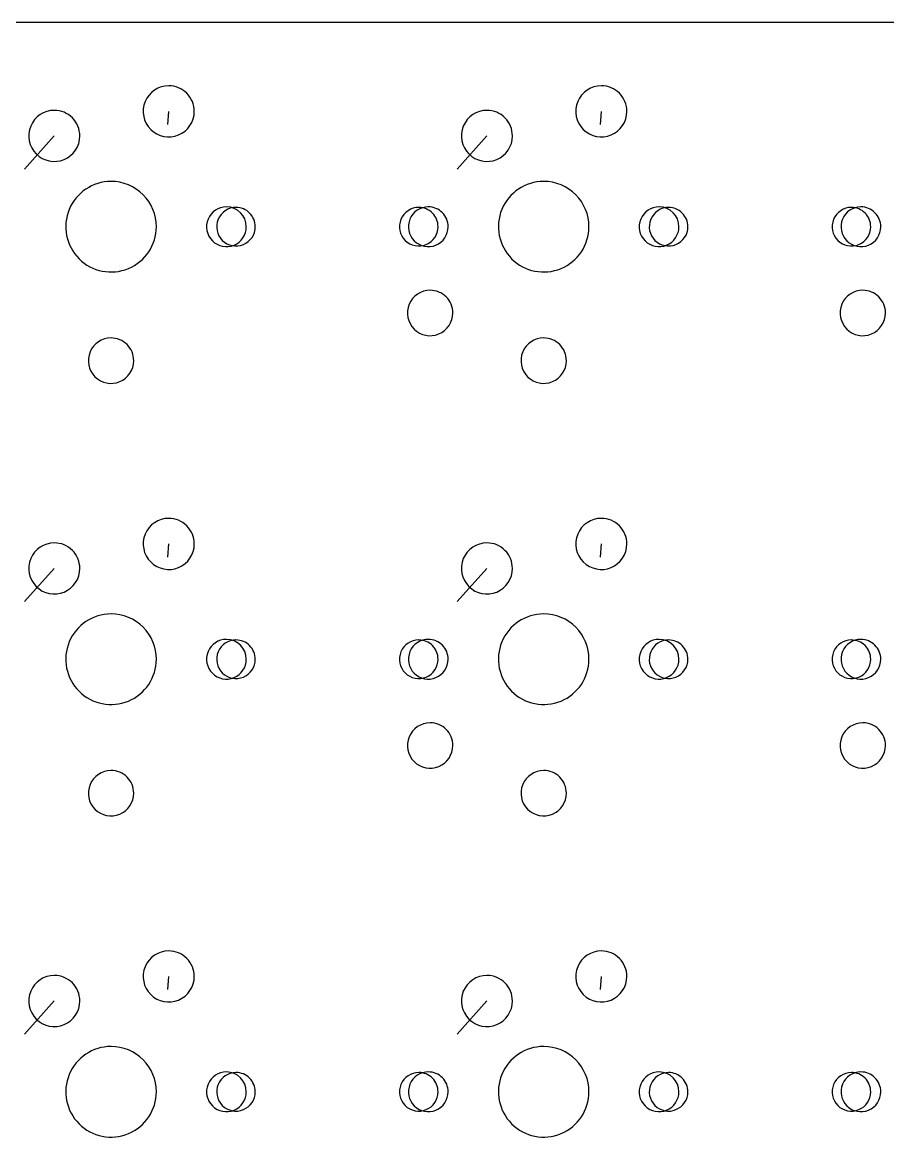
# Model space of a CAD drawing. Extents: x 2 to 288, y -137 to -43.
# Drawn here: x 179.3 to 217.4, y -91.96 to -42.71 of the extents above; entities that cross this region are included whole.
import ezdxf

# ---------------------------------------------------------------- set-up
doc = ezdxf.new("R2010")
doc.units = 0
doc.layers.get('0').update_dxf_attribs({"linetype": 'CONTINUOUS'})

msp = doc.modelspace()

# ---------------------------------------------------------------- linework, layer by layer
at = {"color": 7}
for points in [[(245.754681, -42.708601), (163.513502, -42.708601)], [(185.703026, -47.208649), (185.742568, -46.628618)], [(204.753017, -47.208649), (204.792559, -46.628618)], [(179.393035, -49.168647), (180.703023, -47.708641)], [(198.443025, -49.168647), (199.753014, -47.708641)], [(185.703026, -66.25864), (185.742568, -65.678609)], [(204.753017, -66.25864), (204.792559, -65.678609)], [(179.393035, -68.218637), (180.703023, -66.758631)], [(198.443025, -68.218637), (199.753014, -66.758631)], [(185.703026, -85.308631), (185.742568, -84.728599)], [(204.753017, -85.308631), (204.792559, -84.728599)], [(179.393035, -87.268628), (180.703023, -85.808622)], [(198.443025, -87.268628), (199.753014, -85.808622)]]:
    msp.add_lwpolyline(points, dxfattribs=at)
for points in [[(185.743026, -45.503652)], [(204.793017, -45.503652)], [(180.703033, -46.58365)], [(199.753024, -46.58365)], [(183.20303, -49.714746)], [(183.20303, -49.714746)], [(202.25302, -49.714746)], [(202.25302, -49.714746)], [(188.283023, -50.833645)], [(188.283023, -50.833645)], [(188.703022, -50.858645), (188.703022, -50.858645)], [(196.753028, -50.858645)], [(196.753028, -50.858645)], [(197.173027, -50.833645)], [(197.173027, -50.833645)], [(207.333013, -50.833645)], [(207.333013, -50.833645)], [(207.753013, -50.858645)], [(207.753013, -50.858645)], [(215.803018, -50.858645), (215.803018, -50.858645)], [(216.223018, -50.833645)], [(216.223018, -50.833645)], [(197.253027, -54.50864)], [(216.303017, -54.50864)], [(183.20303, -56.608637)], [(202.25302, -56.608637)], [(185.743026, -64.553642)], [(204.793017, -64.553642)], [(180.703033, -65.633641)], [(199.753024, -65.633641)], [(183.20303, -68.764737)], [(183.20303, -68.764737)], [(202.25302, -68.764737)], [(202.25302, -68.764737)], [(188.283023, -69.883635)], [(188.283023, -69.883635)], [(188.703022, -69.908635), (188.703022, -69.908635)], [(196.753028, -69.908635)], [(196.753028, -69.908635)], [(197.173027, -69.883635)], [(197.173027, -69.883635)], [(207.333013, -69.883635)], [(207.333013, -69.883635)], [(207.753013, -69.908635)], [(207.753013, -69.908635)], [(215.803018, -69.908635)], [(215.803018, -69.908635)], [(216.223018, -69.883635), (216.223018, -69.883635)], [(197.253027, -73.55863)], [(216.303017, -73.55863)], [(183.20303, -75.658627)], [(202.25302, -75.658627)], [(185.743026, -83.603633)], [(204.793017, -83.603633)], [(180.703033, -84.683631)], [(199.753024, -84.683631)], [(183.20303, -87.814727)], [(183.20303, -87.814727)], [(202.25302, -87.814727), (202.25302, -87.814727)], [(188.283023, -88.933626), (188.283023, -88.933626)], [(188.703022, -88.958626)], [(188.703022, -88.958626)], [(196.753028, -88.958626)], [(196.753028, -88.958626)], [(197.173027, -88.933626)], [(197.173027, -88.933626)], [(207.333013, -88.933626)], [(207.333013, -88.933626)], [(207.753013, -88.958626), (207.753013, -88.958626)], [(215.803018, -88.958626)], [(215.803018, -88.958626)], [(216.223018, -88.933626)], [(216.223018, -88.933626)]]:
    msp.add_lwpolyline(points, close=True, dxfattribs=at)
for points in [[(185.743026, -45.503652), (185.288007, -45.503652), (184.877792, -45.777749), (184.703663, -46.198132)], [(186.53852, -45.833156), (186.327542, -45.622178), (186.041394, -45.503652), (185.743026, -45.503652)], [(204.793017, -45.503652), (204.337997, -45.503652), (203.927782, -45.777749), (203.753654, -46.198132)], [(205.588511, -45.833156), (205.377533, -45.622178), (205.091385, -45.503652), (204.793017, -45.503652)], [(184.703663, -46.198132), (184.529535, -46.618515), (184.625785, -47.102397), (184.947532, -47.424144)], [(186.868025, -46.62865), (186.868025, -46.330282), (186.749498, -46.044134), (186.53852, -45.833156)], [(203.753654, -46.198132), (203.579525, -46.618515), (203.675775, -47.102397), (203.997523, -47.424144)], [(205.918015, -46.62865), (205.918015, -46.330282), (205.799489, -46.044134), (205.588511, -45.833156)], [(180.703033, -46.58365), (180.248014, -46.58365), (179.837798, -46.857747), (179.66367, -47.27813)], [(181.498527, -46.913155), (181.287549, -46.702177), (181.001401, -46.58365), (180.703033, -46.58365)], [(186.173544, -47.668013), (186.593928, -47.493885), (186.868025, -47.08367), (186.868025, -46.62865)], [(199.753024, -46.58365), (199.298004, -46.58365), (198.887789, -46.857747), (198.71366, -47.27813)], [(200.548518, -46.913155), (200.337539, -46.702177), (200.051392, -46.58365), (199.753024, -46.58365)], [(205.223535, -47.668013), (205.643918, -47.493885), (205.918015, -47.08367), (205.918015, -46.62865)], [(179.66367, -47.27813), (179.489541, -47.698514), (179.585792, -48.182396), (179.907539, -48.504143)], [(181.828031, -47.708649), (181.828031, -47.410281), (181.709505, -47.124133), (181.498527, -46.913155)], [(198.71366, -47.27813), (198.539532, -47.698514), (198.635782, -48.182396), (198.957529, -48.504143)], [(200.878022, -47.708649), (200.878022, -47.410281), (200.759496, -47.124133), (200.548518, -46.913155)], [(181.133551, -48.748012), (181.553934, -48.573883), (181.828031, -48.163668), (181.828031, -47.708649)], [(184.947532, -47.424144), (185.269279, -47.745892), (185.753161, -47.842142), (186.173544, -47.668013)], [(200.183542, -48.748012), (200.603925, -48.573883), (200.878022, -48.163668), (200.878022, -47.708649)], [(203.997523, -47.424144), (204.31927, -47.745892), (204.803152, -47.842142), (205.223535, -47.668013)], [(179.907539, -48.504143), (180.229286, -48.82589), (180.713168, -48.92214), (181.133551, -48.748012)], [(198.957529, -48.504143), (199.279277, -48.82589), (199.763159, -48.92214), (200.183542, -48.748012)], [(183.20303, -49.714746), (182.396573, -49.714746), (181.669526, -50.200544), (181.360909, -50.945612)], [(183.20303, -49.714746), (182.396573, -49.714746), (181.669526, -50.200544), (181.360909, -50.945612)], [(184.612928, -50.298745), (184.239, -49.924817), (183.731844, -49.714746), (183.20303, -49.714746)], [(184.612928, -50.298745), (184.239, -49.924817), (183.731844, -49.714746), (183.20303, -49.714746)], [(202.25302, -49.714746), (201.446564, -49.714746), (200.719517, -50.200544), (200.410899, -50.945612)], [(202.25302, -49.714746), (201.446564, -49.714746), (200.719517, -50.200544), (200.410899, -50.945612)], [(203.662918, -50.298745), (203.28899, -49.924817), (202.781835, -49.714746), (202.25302, -49.714746)], [(203.662918, -50.298745), (203.28899, -49.924817), (202.781835, -49.714746), (202.25302, -49.714746)], [(185.196927, -51.708643), (185.196927, -51.179829), (184.986856, -50.672673), (184.612928, -50.298745)], [(185.196927, -51.708643), (185.196927, -51.179829), (184.986856, -50.672673), (184.612928, -50.298745)], [(204.246918, -51.708643), (204.246918, -51.179829), (204.036847, -50.672673), (203.662918, -50.298745)], [(204.246918, -51.708643), (204.246918, -51.179829), (204.036847, -50.672673), (203.662918, -50.298745)], [(181.360909, -50.945612), (181.052291, -51.69068), (181.222881, -52.548291), (181.793131, -53.118542)], [(181.360909, -50.945612), (181.052291, -51.69068), (181.222881, -52.548291), (181.793131, -53.118542)], [(188.283023, -50.833645), (187.929119, -50.833645), (187.610062, -51.046831), (187.474629, -51.373796)], [(188.283023, -50.833645), (187.929119, -50.833645), (187.610062, -51.046831), (187.474629, -51.373796)], [(188.703022, -50.858645), (188.35923, -50.858645), (188.049289, -51.06574), (187.917726, -51.383363)], [(188.703022, -50.858645), (188.35923, -50.858645), (188.049289, -51.06574), (187.917726, -51.383363)], [(189.158022, -51.708643), (189.158022, -51.225395), (188.766271, -50.833645), (188.283023, -50.833645)], [(189.158022, -51.708643), (189.158022, -51.225395), (188.766271, -50.833645), (188.283023, -50.833645)], [(189.304062, -51.107603), (189.144656, -50.948198), (188.928456, -50.858645), (188.703022, -50.858645)], [(189.304062, -51.107603), (189.144656, -50.948198), (188.928456, -50.858645), (188.703022, -50.858645)], [(189.553021, -51.708643), (189.553021, -51.48321), (189.463468, -51.267009), (189.304062, -51.107603)], [(189.553021, -51.708643), (189.553021, -51.48321), (189.463468, -51.267009), (189.304062, -51.107603)], [(196.753028, -50.858645), (196.409235, -50.858645), (196.099295, -51.06574), (195.967731, -51.383363)], [(196.753028, -50.858645), (196.409235, -50.858645), (196.099295, -51.06574), (195.967731, -51.383363)], [(197.173027, -50.833645), (196.819123, -50.833645), (196.500067, -51.046831), (196.364633, -51.373796)], [(197.173027, -50.833645), (196.819123, -50.833645), (196.500067, -51.046831), (196.364633, -51.373796)], [(197.354067, -51.107603), (197.194662, -50.948198), (196.978461, -50.858645), (196.753028, -50.858645)], [(197.354067, -51.107603), (197.194662, -50.948198), (196.978461, -50.858645), (196.753028, -50.858645)], [(197.791745, -51.089926), (197.62765, -50.925832), (197.405091, -50.833645), (197.173027, -50.833645)], [(197.791745, -51.089926), (197.62765, -50.925832), (197.405091, -50.833645), (197.173027, -50.833645)], [(197.603026, -51.708643), (197.603026, -51.48321), (197.513473, -51.267009), (197.354067, -51.107603)], [(197.603026, -51.708643), (197.603026, -51.48321), (197.513473, -51.267009), (197.354067, -51.107603)], [(198.048026, -51.708643), (198.048026, -51.476579), (197.955839, -51.25402), (197.791745, -51.089926)], [(198.048026, -51.708643), (198.048026, -51.476579), (197.955839, -51.25402), (197.791745, -51.089926)], [(200.410899, -50.945612), (200.102282, -51.69068), (200.272871, -52.548291), (200.843122, -53.118542)], [(200.410899, -50.945612), (200.102282, -51.69068), (200.272871, -52.548291), (200.843122, -53.118542)], [(207.333013, -50.833645), (206.979109, -50.833645), (206.660053, -51.046831), (206.52462, -51.373796)], [(207.333013, -50.833645), (206.979109, -50.833645), (206.660053, -51.046831), (206.52462, -51.373796)], [(207.753013, -50.858645), (207.40922, -50.858645), (207.09928, -51.06574), (206.967716, -51.383363)], [(207.753013, -50.858645), (207.40922, -50.858645), (207.09928, -51.06574), (206.967716, -51.383363)], [(208.208012, -51.708643), (208.208012, -51.225395), (207.816262, -50.833645), (207.333013, -50.833645)], [(208.208012, -51.708643), (208.208012, -51.225395), (207.816262, -50.833645), (207.333013, -50.833645)], [(208.354053, -51.107603), (208.194647, -50.948198), (207.978447, -50.858645), (207.753013, -50.858645)], [(208.354053, -51.107603), (208.194647, -50.948198), (207.978447, -50.858645), (207.753013, -50.858645)], [(208.603012, -51.708643), (208.603012, -51.48321), (208.513459, -51.267009), (208.354053, -51.107603)], [(208.603012, -51.708643), (208.603012, -51.48321), (208.513459, -51.267009), (208.354053, -51.107603)], [(215.803018, -50.858645), (215.459226, -50.858645), (215.149285, -51.06574), (215.017722, -51.383363)], [(215.803018, -50.858645), (215.459226, -50.858645), (215.149285, -51.06574), (215.017722, -51.383363)], [(216.223018, -50.833645), (215.869114, -50.833645), (215.550057, -51.046831), (215.414624, -51.373796)], [(216.223018, -50.833645), (215.869114, -50.833645), (215.550057, -51.046831), (215.414624, -51.373796)], [(216.404058, -51.107603), (216.244652, -50.948198), (216.028452, -50.858645), (215.803018, -50.858645)], [(216.404058, -51.107603), (216.244652, -50.948198), (216.028452, -50.858645), (215.803018, -50.858645)], [(216.841735, -51.089926), (216.677641, -50.925832), (216.455082, -50.833645), (216.223018, -50.833645)], [(216.841735, -51.089926), (216.677641, -50.925832), (216.455082, -50.833645), (216.223018, -50.833645)], [(216.653017, -51.708643), (216.653017, -51.48321), (216.563464, -51.267009), (216.404058, -51.107603)], [(216.653017, -51.708643), (216.653017, -51.48321), (216.563464, -51.267009), (216.404058, -51.107603)], [(217.098016, -51.708643), (217.098016, -51.476579), (217.005829, -51.25402), (216.841735, -51.089926)], [(217.098016, -51.708643), (217.098016, -51.476579), (217.005829, -51.25402), (216.841735, -51.089926)], [(183.966061, -53.550764), (184.711129, -53.242147), (185.196927, -52.5151), (185.196927, -51.708643)], [(183.966061, -53.550764), (184.711129, -53.242147), (185.196927, -52.5151), (185.196927, -51.708643)], [(187.474629, -51.373796), (187.339196, -51.700761), (187.414057, -52.077113), (187.664305, -52.327361)], [(187.474629, -51.373796), (187.339196, -51.700761), (187.414057, -52.077113), (187.664305, -52.327361)], [(187.917726, -51.383363), (187.786162, -51.700986), (187.858884, -52.066585), (188.101982, -52.309683)], [(187.917726, -51.383363), (187.786162, -51.700986), (187.858884, -52.066585), (188.101982, -52.309683)], [(188.61787, -52.517037), (188.944835, -52.381604), (189.158022, -52.062547), (189.158022, -51.708643)], [(188.61787, -52.517037), (188.944835, -52.381604), (189.158022, -52.062547), (189.158022, -51.708643)], [(189.028303, -52.49394), (189.345926, -52.362376), (189.553021, -52.052436), (189.553021, -51.708643)], [(189.028303, -52.49394), (189.345926, -52.362376), (189.553021, -52.052436), (189.553021, -51.708643)], [(195.967731, -51.383363), (195.836167, -51.700986), (195.90889, -52.066585), (196.151988, -52.309683)], [(195.967731, -51.383363), (195.836167, -51.700986), (195.90889, -52.066585), (196.151988, -52.309683)], [(196.364633, -51.373796), (196.2292, -51.700761), (196.304061, -52.077113), (196.554309, -52.327361)], [(196.364633, -51.373796), (196.2292, -51.700761), (196.304061, -52.077113), (196.554309, -52.327361)], [(197.078308, -52.49394), (197.395931, -52.362376), (197.603026, -52.052436), (197.603026, -51.708643)], [(197.078308, -52.49394), (197.395931, -52.362376), (197.603026, -52.052436), (197.603026, -51.708643)], [(197.507875, -52.517037), (197.834839, -52.381604), (198.048026, -52.062547), (198.048026, -51.708643)], [(197.507875, -52.517037), (197.834839, -52.381604), (198.048026, -52.062547), (198.048026, -51.708643)], [(203.016052, -53.550764), (203.76112, -53.242147), (204.246918, -52.5151), (204.246918, -51.708643)], [(203.016052, -53.550764), (203.76112, -53.242147), (204.246918, -52.5151), (204.246918, -51.708643)], [(206.52462, -51.373796), (206.389187, -51.700761), (206.464048, -52.077113), (206.714296, -52.327361)], [(206.52462, -51.373796), (206.389187, -51.700761), (206.464048, -52.077113), (206.714296, -52.327361)], [(206.967716, -51.383363), (206.836153, -51.700986), (206.908875, -52.066585), (207.151973, -52.309683)], [(206.967716, -51.383363), (206.836153, -51.700986), (206.908875, -52.066585), (207.151973, -52.309683)], [(207.667861, -52.517037), (207.994826, -52.381604), (208.208012, -52.062547), (208.208012, -51.708643)], [(207.667861, -52.517037), (207.994826, -52.381604), (208.208012, -52.062547), (208.208012, -51.708643)], [(208.078293, -52.49394), (208.395916, -52.362376), (208.603012, -52.052436), (208.603012, -51.708643)], [(208.078293, -52.49394), (208.395916, -52.362376), (208.603012, -52.052436), (208.603012, -51.708643)], [(215.017722, -51.383363), (214.886158, -51.700986), (214.95888, -52.066585), (215.201978, -52.309683)], [(215.017722, -51.383363), (214.886158, -51.700986), (214.95888, -52.066585), (215.201978, -52.309683)], [(215.414624, -51.373796), (215.279191, -51.700761), (215.354052, -52.077113), (215.6043, -52.327361)], [(215.414624, -51.373796), (215.279191, -51.700761), (215.354052, -52.077113), (215.6043, -52.327361)], [(216.128299, -52.49394), (216.445921, -52.362376), (216.653017, -52.052436), (216.653017, -51.708643)], [(216.128299, -52.49394), (216.445921, -52.362376), (216.653017, -52.052436), (216.653017, -51.708643)], [(216.557865, -52.517037), (216.88483, -52.381604), (217.098016, -52.062547), (217.098016, -51.708643)], [(216.557865, -52.517037), (216.88483, -52.381604), (217.098016, -52.062547), (217.098016, -51.708643)], [(187.664305, -52.327361), (187.914553, -52.577609), (188.290906, -52.65247), (188.61787, -52.517037)], [(187.664305, -52.327361), (187.914553, -52.577609), (188.290906, -52.65247), (188.61787, -52.517037)], [(188.101982, -52.309683), (188.34508, -52.552781), (188.71068, -52.625504), (189.028303, -52.49394)], [(188.101982, -52.309683), (188.34508, -52.552781), (188.71068, -52.625504), (189.028303, -52.49394)], [(196.151988, -52.309683), (196.395086, -52.552781), (196.760685, -52.625504), (197.078308, -52.49394)], [(196.151988, -52.309683), (196.395086, -52.552781), (196.760685, -52.625504), (197.078308, -52.49394)], [(196.554309, -52.327361), (196.804557, -52.577609), (197.18091, -52.65247), (197.507875, -52.517037)], [(196.554309, -52.327361), (196.804557, -52.577609), (197.18091, -52.65247), (197.507875, -52.517037)], [(206.714296, -52.327361), (206.964544, -52.577609), (207.340896, -52.65247), (207.667861, -52.517037)], [(206.714296, -52.327361), (206.964544, -52.577609), (207.340896, -52.65247), (207.667861, -52.517037)], [(207.151973, -52.309683), (207.395071, -52.552781), (207.760671, -52.625504), (208.078293, -52.49394)], [(207.151973, -52.309683), (207.395071, -52.552781), (207.760671, -52.625504), (208.078293, -52.49394)], [(215.201978, -52.309683), (215.445076, -52.552781), (215.810676, -52.625504), (216.128299, -52.49394)], [(215.201978, -52.309683), (215.445076, -52.552781), (215.810676, -52.625504), (216.128299, -52.49394)], [(215.6043, -52.327361), (215.854548, -52.577609), (216.2309, -52.65247), (216.557865, -52.517037)], [(215.6043, -52.327361), (215.854548, -52.577609), (216.2309, -52.65247), (216.557865, -52.517037)], [(181.793131, -53.118542), (182.363382, -53.688792), (183.220993, -53.859382), (183.966061, -53.550764)], [(181.793131, -53.118542), (182.363382, -53.688792), (183.220993, -53.859382), (183.966061, -53.550764)], [(200.843122, -53.118542), (201.413372, -53.688792), (202.270983, -53.859382), (203.016052, -53.550764)], [(200.843122, -53.118542), (201.413372, -53.688792), (202.270983, -53.859382), (203.016052, -53.550764)], [(197.253027, -54.50864), (196.848565, -54.50864), (196.483929, -54.752282), (196.329149, -55.125955)], [(197.960133, -54.801533), (197.772597, -54.613996), (197.518243, -54.50864), (197.253027, -54.50864)], [(216.303017, -54.50864), (215.898556, -54.50864), (215.53392, -54.752282), (215.379139, -55.125955)], [(217.010123, -54.801533), (216.822587, -54.613996), (216.568234, -54.50864), (216.303017, -54.50864)], [(196.329149, -55.125955), (196.174368, -55.499629), (196.259923, -55.929747), (196.545921, -56.215744)], [(198.253026, -55.508638), (198.253026, -55.243422), (198.147669, -54.989069), (197.960133, -54.801533)], [(215.379139, -55.125955), (215.224358, -55.499629), (215.309914, -55.929747), (215.595912, -56.215744)], [(217.303016, -55.508638), (217.303016, -55.243422), (217.197659, -54.989069), (217.010123, -54.801533)], [(197.63571, -56.432517), (198.009384, -56.277736), (198.253026, -55.9131), (198.253026, -55.508638)], [(216.6857, -56.432517), (217.059374, -56.277736), (217.303016, -55.9131), (217.303016, -55.508638)], [(183.20303, -56.608637), (182.798568, -56.608637), (182.433932, -56.852279), (182.279151, -57.225953)], [(183.910135, -56.90153), (183.722599, -56.713994), (183.468246, -56.608637), (183.20303, -56.608637)], [(196.545921, -56.215744), (196.831919, -56.501742), (197.262036, -56.587297), (197.63571, -56.432517)], [(202.25302, -56.608637), (201.848558, -56.608637), (201.483923, -56.852279), (201.329142, -57.225953)], [(202.960126, -56.90153), (202.77259, -56.713994), (202.518236, -56.608637), (202.25302, -56.608637)], [(215.595912, -56.215744), (215.881909, -56.501742), (216.312026, -56.587297), (216.6857, -56.432517)], [(184.203028, -57.608636), (184.203028, -57.343419), (184.097672, -57.089066), (183.910135, -56.90153)], [(203.253019, -57.608636), (203.253019, -57.343419), (203.147662, -57.089066), (202.960126, -56.90153)], [(182.279151, -57.225953), (182.12437, -57.599627), (182.209926, -58.029744), (182.495924, -58.315741)], [(183.585713, -58.532514), (183.959386, -58.377733), (184.203028, -58.013097), (184.203028, -57.608636)], [(201.329142, -57.225953), (201.174361, -57.599627), (201.259917, -58.029744), (201.545914, -58.315741)], [(202.635703, -58.532514), (203.009377, -58.377733), (203.253019, -58.013097), (203.253019, -57.608636)], [(182.495924, -58.315741), (182.781921, -58.601739), (183.212039, -58.687295), (183.585713, -58.532514)], [(201.545914, -58.315741), (201.831912, -58.601739), (202.262029, -58.687295), (202.635703, -58.532514)], [(185.743026, -64.553642), (185.288007, -64.553642), (184.877792, -64.827739), (184.703663, -65.248122)], [(186.53852, -64.883147), (186.327542, -64.672169), (186.041394, -64.553642), (185.743026, -64.553642)], [(186.868025, -65.678641), (186.868025, -65.380273), (186.749498, -65.094125), (186.53852, -64.883147)], [(204.793017, -64.553642), (204.337997, -64.553642), (203.927782, -64.827739), (203.753654, -65.248122)], [(205.588511, -64.883147), (205.377533, -64.672169), (205.091385, -64.553642), (204.793017, -64.553642)], [(205.918015, -65.678641), (205.918015, -65.380273), (205.799489, -65.094125), (205.588511, -64.883147)], [(184.703663, -65.248122), (184.529535, -65.668506), (184.625785, -66.152388), (184.947532, -66.474135)], [(203.753654, -65.248122), (203.579525, -65.668506), (203.675775, -66.152388), (203.997523, -66.474135)], [(180.703033, -65.633641), (180.248014, -65.633641), (179.837798, -65.907738), (179.66367, -66.328121)], [(181.498527, -65.963145), (181.287549, -65.752167), (181.001401, -65.633641), (180.703033, -65.633641)], [(181.828031, -66.758639), (181.828031, -66.460271), (181.709505, -66.174123), (181.498527, -65.963145)], [(186.173544, -66.718004), (186.593928, -66.543875), (186.868025, -66.13366), (186.868025, -65.678641)], [(199.753024, -65.633641), (199.298004, -65.633641), (198.887789, -65.907738), (198.71366, -66.328121)], [(200.548518, -65.963145), (200.337539, -65.752167), (200.051392, -65.633641), (199.753024, -65.633641)], [(200.878022, -66.758639), (200.878022, -66.460271), (200.759496, -66.174123), (200.548518, -65.963145)], [(205.223535, -66.718004), (205.643918, -66.543875), (205.918015, -66.13366), (205.918015, -65.678641)], [(179.66367, -66.328121), (179.489541, -66.748504), (179.585792, -67.232386), (179.907539, -67.554133)], [(184.947532, -66.474135), (185.269279, -66.795882), (185.753161, -66.892132), (186.173544, -66.718004)], [(198.71366, -66.328121), (198.539532, -66.748504), (198.635782, -67.232386), (198.957529, -67.554133)], [(203.997523, -66.474135), (204.31927, -66.795882), (204.803152, -66.892132), (205.223535, -66.718004)], [(181.133551, -67.798002), (181.553934, -67.623874), (181.828031, -67.213659), (181.828031, -66.758639)], [(200.183542, -67.798002), (200.603925, -67.623874), (200.878022, -67.213659), (200.878022, -66.758639)], [(179.907539, -67.554133), (180.229286, -67.875881), (180.713168, -67.972131), (181.133551, -67.798002)], [(198.957529, -67.554133), (199.279277, -67.875881), (199.763159, -67.972131), (200.183542, -67.798002)], [(183.20303, -68.764737), (182.396573, -68.764737), (181.669526, -69.250534), (181.360909, -69.995603)], [(183.20303, -68.764737), (182.396573, -68.764737), (181.669526, -69.250534), (181.360909, -69.995603)], [(184.612928, -69.348736), (184.239, -68.974807), (183.731844, -68.764737), (183.20303, -68.764737)], [(184.612928, -69.348736), (184.239, -68.974807), (183.731844, -68.764737), (183.20303, -68.764737)], [(202.25302, -68.764737), (201.446564, -68.764737), (200.719517, -69.250534), (200.410899, -69.995603)], [(202.25302, -68.764737), (201.446564, -68.764737), (200.719517, -69.250534), (200.410899, -69.995603)], [(203.662918, -69.348736), (203.28899, -68.974807), (202.781835, -68.764737), (202.25302, -68.764737)], [(203.662918, -69.348736), (203.28899, -68.974807), (202.781835, -68.764737), (202.25302, -68.764737)], [(185.196927, -70.758634), (185.196927, -70.22982), (184.986856, -69.722664), (184.612928, -69.348736)], [(185.196927, -70.758634), (185.196927, -70.22982), (184.986856, -69.722664), (184.612928, -69.348736)], [(204.246918, -70.758634), (204.246918, -70.22982), (204.036847, -69.722664), (203.662918, -69.348736)], [(204.246918, -70.758634), (204.246918, -70.22982), (204.036847, -69.722664), (203.662918, -69.348736)], [(188.283023, -69.883635), (187.929119, -69.883635), (187.610062, -70.096822), (187.474629, -70.423786)], [(188.283023, -69.883635), (187.929119, -69.883635), (187.610062, -70.096822), (187.474629, -70.423786)], [(188.703022, -69.908635), (188.35923, -69.908635), (188.049289, -70.115731), (187.917726, -70.433354)], [(188.703022, -69.908635), (188.35923, -69.908635), (188.049289, -70.115731), (187.917726, -70.433354)], [(189.158022, -70.758634), (189.158022, -70.275385), (188.766271, -69.883635), (188.283023, -69.883635)], [(189.158022, -70.758634), (189.158022, -70.275385), (188.766271, -69.883635), (188.283023, -69.883635)], [(189.304062, -70.157594), (189.144656, -69.998188), (188.928456, -69.908635), (188.703022, -69.908635)], [(189.304062, -70.157594), (189.144656, -69.998188), (188.928456, -69.908635), (188.703022, -69.908635)], [(196.753028, -69.908635), (196.409235, -69.908635), (196.099295, -70.115731), (195.967731, -70.433354)], [(196.753028, -69.908635), (196.409235, -69.908635), (196.099295, -70.115731), (195.967731, -70.433354)], [(197.173027, -69.883635), (196.819123, -69.883635), (196.500067, -70.096822), (196.364633, -70.423786)], [(197.173027, -69.883635), (196.819123, -69.883635), (196.500067, -70.096822), (196.364633, -70.423786)], [(197.354067, -70.157594), (197.194662, -69.998188), (196.978461, -69.908635), (196.753028, -69.908635)], [(197.354067, -70.157594), (197.194662, -69.998188), (196.978461, -69.908635), (196.753028, -69.908635)], [(197.791745, -70.139916), (197.62765, -69.975822), (197.405091, -69.883635), (197.173027, -69.883635)], [(197.791745, -70.139916), (197.62765, -69.975822), (197.405091, -69.883635), (197.173027, -69.883635)], [(207.333013, -69.883635), (206.979109, -69.883635), (206.660053, -70.096822), (206.52462, -70.423786)], [(207.333013, -69.883635), (206.979109, -69.883635), (206.660053, -70.096822), (206.52462, -70.423786)], [(207.753013, -69.908635), (207.40922, -69.908635), (207.09928, -70.115731), (206.967716, -70.433354)], [(207.753013, -69.908635), (207.40922, -69.908635), (207.09928, -70.115731), (206.967716, -70.433354)], [(208.208012, -70.758634), (208.208012, -70.275385), (207.816262, -69.883635), (207.333013, -69.883635)], [(208.208012, -70.758634), (208.208012, -70.275385), (207.816262, -69.883635), (207.333013, -69.883635)], [(208.354053, -70.157594), (208.194647, -69.998188), (207.978447, -69.908635), (207.753013, -69.908635)], [(208.354053, -70.157594), (208.194647, -69.998188), (207.978447, -69.908635), (207.753013, -69.908635)], [(215.803018, -69.908635), (215.459226, -69.908635), (215.149285, -70.115731), (215.017722, -70.433354)], [(215.803018, -69.908635), (215.459226, -69.908635), (215.149285, -70.115731), (215.017722, -70.433354)], [(216.223018, -69.883635), (215.869114, -69.883635), (215.550057, -70.096822), (215.414624, -70.423786)], [(216.223018, -69.883635), (215.869114, -69.883635), (215.550057, -70.096822), (215.414624, -70.423786)], [(216.404058, -70.157594), (216.244652, -69.998188), (216.028452, -69.908635), (215.803018, -69.908635)], [(216.404058, -70.157594), (216.244652, -69.998188), (216.028452, -69.908635), (215.803018, -69.908635)], [(216.841735, -70.139916), (216.677641, -69.975822), (216.455082, -69.883635), (216.223018, -69.883635)], [(216.841735, -70.139916), (216.677641, -69.975822), (216.455082, -69.883635), (216.223018, -69.883635)], [(181.360909, -69.995603), (181.052291, -70.740671), (181.222881, -71.598282), (181.793131, -72.168532)], [(181.360909, -69.995603), (181.052291, -70.740671), (181.222881, -71.598282), (181.793131, -72.168532)], [(187.474629, -70.423786), (187.339196, -70.750751), (187.414057, -71.127104), (187.664305, -71.377352)], [(187.474629, -70.423786), (187.339196, -70.750751), (187.414057, -71.127104), (187.664305, -71.377352)], [(189.553021, -70.758634), (189.553021, -70.5332), (189.463468, -70.317), (189.304062, -70.157594)], [(189.553021, -70.758634), (189.553021, -70.5332), (189.463468, -70.317), (189.304062, -70.157594)], [(196.364633, -70.423786), (196.2292, -70.750751), (196.304061, -71.127104), (196.554309, -71.377352)], [(196.364633, -70.423786), (196.2292, -70.750751), (196.304061, -71.127104), (196.554309, -71.377352)], [(197.603026, -70.758634), (197.603026, -70.5332), (197.513473, -70.317), (197.354067, -70.157594)], [(197.603026, -70.758634), (197.603026, -70.5332), (197.513473, -70.317), (197.354067, -70.157594)], [(198.048026, -70.758634), (198.048026, -70.52657), (197.955839, -70.304011), (197.791745, -70.139916)], [(198.048026, -70.758634), (198.048026, -70.52657), (197.955839, -70.304011), (197.791745, -70.139916)], [(200.410899, -69.995603), (200.102282, -70.740671), (200.272871, -71.598282), (200.843122, -72.168532)], [(200.410899, -69.995603), (200.102282, -70.740671), (200.272871, -71.598282), (200.843122, -72.168532)], [(206.52462, -70.423786), (206.389187, -70.750751), (206.464048, -71.127104), (206.714296, -71.377352)], [(206.52462, -70.423786), (206.389187, -70.750751), (206.464048, -71.127104), (206.714296, -71.377352)], [(208.603012, -70.758634), (208.603012, -70.5332), (208.513459, -70.317), (208.354053, -70.157594)], [(208.603012, -70.758634), (208.603012, -70.5332), (208.513459, -70.317), (208.354053, -70.157594)], [(215.414624, -70.423786), (215.279191, -70.750751), (215.354052, -71.127104), (215.6043, -71.377352)], [(215.414624, -70.423786), (215.279191, -70.750751), (215.354052, -71.127104), (215.6043, -71.377352)], [(216.653017, -70.758634), (216.653017, -70.5332), (216.563464, -70.317), (216.404058, -70.157594)], [(216.653017, -70.758634), (216.653017, -70.5332), (216.563464, -70.317), (216.404058, -70.157594)], [(217.098016, -70.758634), (217.098016, -70.52657), (217.005829, -70.304011), (216.841735, -70.139916)], [(217.098016, -70.758634), (217.098016, -70.52657), (217.005829, -70.304011), (216.841735, -70.139916)], [(183.966061, -72.600755), (184.711129, -72.292138), (185.196927, -71.56509), (185.196927, -70.758634)], [(183.966061, -72.600755), (184.711129, -72.292138), (185.196927, -71.56509), (185.196927, -70.758634)], [(187.917726, -70.433354), (187.786162, -70.750976), (187.858884, -71.116576), (188.101982, -71.359674)], [(187.917726, -70.433354), (187.786162, -70.750976), (187.858884, -71.116576), (188.101982, -71.359674)], [(188.61787, -71.567028), (188.944835, -71.431594), (189.158022, -71.112538), (189.158022, -70.758634)], [(188.61787, -71.567028), (188.944835, -71.431594), (189.158022, -71.112538), (189.158022, -70.758634)], [(189.028303, -71.543931), (189.345926, -71.412367), (189.553021, -71.102426), (189.553021, -70.758634)], [(189.028303, -71.543931), (189.345926, -71.412367), (189.553021, -71.102426), (189.553021, -70.758634)], [(195.967731, -70.433354), (195.836167, -70.750976), (195.90889, -71.116576), (196.151988, -71.359674)], [(195.967731, -70.433354), (195.836167, -70.750976), (195.90889, -71.116576), (196.151988, -71.359674)], [(197.078308, -71.543931), (197.395931, -71.412367), (197.603026, -71.102426), (197.603026, -70.758634)], [(197.078308, -71.543931), (197.395931, -71.412367), (197.603026, -71.102426), (197.603026, -70.758634)], [(197.507875, -71.567028), (197.834839, -71.431594), (198.048026, -71.112538), (198.048026, -70.758634)], [(197.507875, -71.567028), (197.834839, -71.431594), (198.048026, -71.112538), (198.048026, -70.758634)], [(203.016052, -72.600755), (203.76112, -72.292138), (204.246918, -71.56509), (204.246918, -70.758634)], [(203.016052, -72.600755), (203.76112, -72.292138), (204.246918, -71.56509), (204.246918, -70.758634)], [(206.967716, -70.433354), (206.836153, -70.750976), (206.908875, -71.116576), (207.151973, -71.359674)], [(206.967716, -70.433354), (206.836153, -70.750976), (206.908875, -71.116576), (207.151973, -71.359674)], [(207.667861, -71.567028), (207.994826, -71.431594), (208.208012, -71.112538), (208.208012, -70.758634)], [(207.667861, -71.567028), (207.994826, -71.431594), (208.208012, -71.112538), (208.208012, -70.758634)], [(208.078293, -71.543931), (208.395916, -71.412367), (208.603012, -71.102426), (208.603012, -70.758634)], [(208.078293, -71.543931), (208.395916, -71.412367), (208.603012, -71.102426), (208.603012, -70.758634)], [(215.017722, -70.433354), (214.886158, -70.750976), (214.95888, -71.116576), (215.201978, -71.359674)], [(215.017722, -70.433354), (214.886158, -70.750976), (214.95888, -71.116576), (215.201978, -71.359674)], [(216.128299, -71.543931), (216.445921, -71.412367), (216.653017, -71.102426), (216.653017, -70.758634)], [(216.128299, -71.543931), (216.445921, -71.412367), (216.653017, -71.102426), (216.653017, -70.758634)], [(216.557865, -71.567028), (216.88483, -71.431594), (217.098016, -71.112538), (217.098016, -70.758634)], [(216.557865, -71.567028), (216.88483, -71.431594), (217.098016, -71.112538), (217.098016, -70.758634)], [(187.664305, -71.377352), (187.914553, -71.6276), (188.290906, -71.702461), (188.61787, -71.567028)], [(187.664305, -71.377352), (187.914553, -71.6276), (188.290906, -71.702461), (188.61787, -71.567028)], [(188.101982, -71.359674), (188.34508, -71.602772), (188.71068, -71.675494), (189.028303, -71.543931)], [(188.101982, -71.359674), (188.34508, -71.602772), (188.71068, -71.675494), (189.028303, -71.543931)], [(196.151988, -71.359674), (196.395086, -71.602772), (196.760685, -71.675494), (197.078308, -71.543931)], [(196.151988, -71.359674), (196.395086, -71.602772), (196.760685, -71.675494), (197.078308, -71.543931)], [(196.554309, -71.377352), (196.804557, -71.6276), (197.18091, -71.702461), (197.507875, -71.567028)], [(196.554309, -71.377352), (196.804557, -71.6276), (197.18091, -71.702461), (197.507875, -71.567028)], [(206.714296, -71.377352), (206.964544, -71.6276), (207.340896, -71.702461), (207.667861, -71.567028)], [(206.714296, -71.377352), (206.964544, -71.6276), (207.340896, -71.702461), (207.667861, -71.567028)], [(207.151973, -71.359674), (207.395071, -71.602772), (207.760671, -71.675494), (208.078293, -71.543931)], [(207.151973, -71.359674), (207.395071, -71.602772), (207.760671, -71.675494), (208.078293, -71.543931)], [(215.201978, -71.359674), (215.445076, -71.602772), (215.810676, -71.675494), (216.128299, -71.543931)], [(215.201978, -71.359674), (215.445076, -71.602772), (215.810676, -71.675494), (216.128299, -71.543931)], [(215.6043, -71.377352), (215.854548, -71.6276), (216.2309, -71.702461), (216.557865, -71.567028)], [(215.6043, -71.377352), (215.854548, -71.6276), (216.2309, -71.702461), (216.557865, -71.567028)], [(181.793131, -72.168532), (182.363382, -72.738783), (183.220993, -72.909372), (183.966061, -72.600755)], [(181.793131, -72.168532), (182.363382, -72.738783), (183.220993, -72.909372), (183.966061, -72.600755)], [(200.843122, -72.168532), (201.413372, -72.738783), (202.270983, -72.909372), (203.016052, -72.600755)], [(200.843122, -72.168532), (201.413372, -72.738783), (202.270983, -72.909372), (203.016052, -72.600755)], [(197.253027, -73.55863), (196.848565, -73.55863), (196.483929, -73.802272), (196.329149, -74.175946)], [(197.960133, -73.851523), (197.772597, -73.663987), (197.518243, -73.55863), (197.253027, -73.55863)], [(198.253026, -74.558629), (198.253026, -74.293413), (198.147669, -74.039059), (197.960133, -73.851523)], [(216.303017, -73.55863), (215.898556, -73.55863), (215.53392, -73.802272), (215.379139, -74.175946)], [(217.010123, -73.851523), (216.822587, -73.663987), (216.568234, -73.55863), (216.303017, -73.55863)], [(217.303016, -74.558629), (217.303016, -74.293413), (217.197659, -74.039059), (217.010123, -73.851523)], [(196.329149, -74.175946), (196.174368, -74.54962), (196.259923, -74.979737), (196.545921, -75.265735)], [(215.379139, -74.175946), (215.224358, -74.54962), (215.309914, -74.979737), (215.595912, -75.265735)], [(197.63571, -75.482507), (198.009384, -75.327726), (198.253026, -74.963091), (198.253026, -74.558629)], [(216.6857, -75.482507), (217.059374, -75.327726), (217.303016, -74.963091), (217.303016, -74.558629)], [(196.545921, -75.265735), (196.831919, -75.551732), (197.262036, -75.637288), (197.63571, -75.482507)], [(215.595912, -75.265735), (215.881909, -75.551732), (216.312026, -75.637288), (216.6857, -75.482507)], [(183.20303, -75.658627), (182.798568, -75.658627), (182.433932, -75.902269), (182.279151, -76.275943)], [(183.910135, -75.95152), (183.722599, -75.763984), (183.468246, -75.658627), (183.20303, -75.658627)], [(202.25302, -75.658627), (201.848558, -75.658627), (201.483923, -75.902269), (201.329142, -76.275943)], [(202.960126, -75.95152), (202.77259, -75.763984), (202.518236, -75.658627), (202.25302, -75.658627)], [(182.279151, -76.275943), (182.12437, -76.649617), (182.209926, -77.079734), (182.495924, -77.365732)], [(184.203028, -76.658626), (184.203028, -76.39341), (184.097672, -76.139056), (183.910135, -75.95152)], [(201.329142, -76.275943), (201.174361, -76.649617), (201.259917, -77.079734), (201.545914, -77.365732)], [(203.253019, -76.658626), (203.253019, -76.39341), (203.147662, -76.139056), (202.960126, -75.95152)], [(183.585713, -77.582504), (183.959386, -77.427724), (184.203028, -77.063088), (184.203028, -76.658626)], [(202.635703, -77.582504), (203.009377, -77.427724), (203.253019, -77.063088), (203.253019, -76.658626)], [(182.495924, -77.365732), (182.781921, -77.65173), (183.212039, -77.737285), (183.585713, -77.582504)], [(201.545914, -77.365732), (201.831912, -77.65173), (202.262029, -77.737285), (202.635703, -77.582504)], [(185.743026, -83.603633), (185.288007, -83.603633), (184.877792, -83.87773), (184.703663, -84.298113)], [(186.53852, -83.933137), (186.327542, -83.722159), (186.041394, -83.603633), (185.743026, -83.603633)], [(204.793017, -83.603633), (204.337997, -83.603633), (203.927782, -83.87773), (203.753654, -84.298113)], [(205.588511, -83.933137), (205.377533, -83.722159), (205.091385, -83.603633), (204.793017, -83.603633)], [(186.868025, -84.728631), (186.868025, -84.430263), (186.749498, -84.144115), (186.53852, -83.933137)], [(205.918015, -84.728631), (205.918015, -84.430263), (205.799489, -84.144115), (205.588511, -83.933137)], [(180.703033, -84.683631), (180.248014, -84.683631), (179.837798, -84.957729), (179.66367, -85.378112)], [(181.498527, -85.013136), (181.287549, -84.802158), (181.001401, -84.683631), (180.703033, -84.683631)], [(184.703663, -84.298113), (184.529535, -84.718496), (184.625785, -85.202378), (184.947532, -85.524125)], [(199.753024, -84.683631), (199.298004, -84.683631), (198.887789, -84.957729), (198.71366, -85.378112)], [(200.548518, -85.013136), (200.337539, -84.802158), (200.051392, -84.683631), (199.753024, -84.683631)], [(203.753654, -84.298113), (203.579525, -84.718496), (203.675775, -85.202378), (203.997523, -85.524125)], [(181.828031, -85.80863), (181.828031, -85.510262), (181.709505, -85.224114), (181.498527, -85.013136)], [(186.173544, -85.767994), (186.593928, -85.593866), (186.868025, -85.183651), (186.868025, -84.728631)], [(200.878022, -85.80863), (200.878022, -85.510262), (200.759496, -85.224114), (200.548518, -85.013136)], [(205.223535, -85.767994), (205.643918, -85.593866), (205.918015, -85.183651), (205.918015, -84.728631)], [(179.66367, -85.378112), (179.489541, -85.798495), (179.585792, -86.282377), (179.907539, -86.604124)], [(184.947532, -85.524125), (185.269279, -85.845873), (185.753161, -85.942123), (186.173544, -85.767994)], [(198.71366, -85.378112), (198.539532, -85.798495), (198.635782, -86.282377), (198.957529, -86.604124)], [(203.997523, -85.524125), (204.31927, -85.845873), (204.803152, -85.942123), (205.223535, -85.767994)], [(181.133551, -86.847993), (181.553934, -86.673865), (181.828031, -86.263649), (181.828031, -85.80863)], [(200.183542, -86.847993), (200.603925, -86.673865), (200.878022, -86.263649), (200.878022, -85.80863)], [(179.907539, -86.604124), (180.229286, -86.925871), (180.713168, -87.022121), (181.133551, -86.847993)], [(198.957529, -86.604124), (199.279277, -86.925871), (199.763159, -87.022121), (200.183542, -86.847993)], [(183.20303, -87.814727), (182.396573, -87.814727), (181.669526, -88.300525), (181.360909, -89.045593)], [(183.20303, -87.814727), (182.396573, -87.814727), (181.669526, -88.300525), (181.360909, -89.045593)], [(184.612928, -88.398726), (184.239, -88.024798), (183.731844, -87.814727), (183.20303, -87.814727)], [(184.612928, -88.398726), (184.239, -88.024798), (183.731844, -87.814727), (183.20303, -87.814727)], [(202.25302, -87.814727), (201.446564, -87.814727), (200.719517, -88.300525), (200.410899, -89.045593)], [(202.25302, -87.814727), (201.446564, -87.814727), (200.719517, -88.300525), (200.410899, -89.045593)], [(203.662918, -88.398726), (203.28899, -88.024798), (202.781835, -87.814727), (202.25302, -87.814727)], [(203.662918, -88.398726), (203.28899, -88.024798), (202.781835, -87.814727), (202.25302, -87.814727)], [(185.196927, -89.808625), (185.196927, -89.27981), (184.986856, -88.772655), (184.612928, -88.398726)], [(185.196927, -89.808625), (185.196927, -89.27981), (184.986856, -88.772655), (184.612928, -88.398726)], [(204.246918, -89.808625), (204.246918, -89.27981), (204.036847, -88.772655), (203.662918, -88.398726)], [(204.246918, -89.808625), (204.246918, -89.27981), (204.036847, -88.772655), (203.662918, -88.398726)], [(181.360909, -89.045593), (181.052291, -89.790661), (181.222881, -90.648272), (181.793131, -91.218523)], [(181.360909, -89.045593), (181.052291, -89.790661), (181.222881, -90.648272), (181.793131, -91.218523)], [(188.283023, -88.933626), (187.929119, -88.933626), (187.610062, -89.146812), (187.474629, -89.473777)], [(188.283023, -88.933626), (187.929119, -88.933626), (187.610062, -89.146812), (187.474629, -89.473777)], [(188.703022, -88.958626), (188.35923, -88.958626), (188.049289, -89.165721), (187.917726, -89.483344)], [(188.703022, -88.958626), (188.35923, -88.958626), (188.049289, -89.165721), (187.917726, -89.483344)], [(189.158022, -89.808625), (189.158022, -89.325376), (188.766271, -88.933626), (188.283023, -88.933626)], [(189.158022, -89.808625), (189.158022, -89.325376), (188.766271, -88.933626), (188.283023, -88.933626)], [(189.304062, -89.207585), (189.144656, -89.048179), (188.928456, -88.958626), (188.703022, -88.958626)], [(189.304062, -89.207585), (189.144656, -89.048179), (188.928456, -88.958626), (188.703022, -88.958626)], [(196.753028, -88.958626), (196.409235, -88.958626), (196.099295, -89.165721), (195.967731, -89.483344)], [(196.753028, -88.958626), (196.409235, -88.958626), (196.099295, -89.165721), (195.967731, -89.483344)], [(197.173027, -88.933626), (196.819123, -88.933626), (196.500067, -89.146812), (196.364633, -89.473777)], [(197.173027, -88.933626), (196.819123, -88.933626), (196.500067, -89.146812), (196.364633, -89.473777)], [(197.354067, -89.207585), (197.194662, -89.048179), (196.978461, -88.958626), (196.753028, -88.958626)], [(197.354067, -89.207585), (197.194662, -89.048179), (196.978461, -88.958626), (196.753028, -88.958626)], [(197.791745, -89.189907), (197.62765, -89.025813), (197.405091, -88.933626), (197.173027, -88.933626)], [(197.791745, -89.189907), (197.62765, -89.025813), (197.405091, -88.933626), (197.173027, -88.933626)], [(200.410899, -89.045593), (200.102282, -89.790661), (200.272871, -90.648272), (200.843122, -91.218523)], [(200.410899, -89.045593), (200.102282, -89.790661), (200.272871, -90.648272), (200.843122, -91.218523)], [(207.333013, -88.933626), (206.979109, -88.933626), (206.660053, -89.146812), (206.52462, -89.473777)], [(207.333013, -88.933626), (206.979109, -88.933626), (206.660053, -89.146812), (206.52462, -89.473777)], [(207.753013, -88.958626), (207.40922, -88.958626), (207.09928, -89.165721), (206.967716, -89.483344)], [(207.753013, -88.958626), (207.40922, -88.958626), (207.09928, -89.165721), (206.967716, -89.483344)], [(208.208012, -89.808625), (208.208012, -89.325376), (207.816262, -88.933626), (207.333013, -88.933626)], [(208.208012, -89.808625), (208.208012, -89.325376), (207.816262, -88.933626), (207.333013, -88.933626)], [(208.354053, -89.207585), (208.194647, -89.048179), (207.978447, -88.958626), (207.753013, -88.958626)], [(208.354053, -89.207585), (208.194647, -89.048179), (207.978447, -88.958626), (207.753013, -88.958626)], [(215.803018, -88.958626), (215.459226, -88.958626), (215.149285, -89.165721), (215.017722, -89.483344)], [(215.803018, -88.958626), (215.459226, -88.958626), (215.149285, -89.165721), (215.017722, -89.483344)], [(216.223018, -88.933626), (215.869114, -88.933626), (215.550057, -89.146812), (215.414624, -89.473777)], [(216.223018, -88.933626), (215.869114, -88.933626), (215.550057, -89.146812), (215.414624, -89.473777)], [(216.404058, -89.207585), (216.244652, -89.048179), (216.028452, -88.958626), (215.803018, -88.958626)], [(216.404058, -89.207585), (216.244652, -89.048179), (216.028452, -88.958626), (215.803018, -88.958626)], [(216.841735, -89.189907), (216.677641, -89.025813), (216.455082, -88.933626), (216.223018, -88.933626)], [(216.841735, -89.189907), (216.677641, -89.025813), (216.455082, -88.933626), (216.223018, -88.933626)], [(187.474629, -89.473777), (187.339196, -89.800742), (187.414057, -90.177094), (187.664305, -90.427342)], [(187.474629, -89.473777), (187.339196, -89.800742), (187.414057, -90.177094), (187.664305, -90.427342)], [(187.917726, -89.483344), (187.786162, -89.800967), (187.858884, -90.166567), (188.101982, -90.409665)], [(187.917726, -89.483344), (187.786162, -89.800967), (187.858884, -90.166567), (188.101982, -90.409665)], [(189.553021, -89.808625), (189.553021, -89.583191), (189.463468, -89.36699), (189.304062, -89.207585)], [(189.553021, -89.808625), (189.553021, -89.583191), (189.463468, -89.36699), (189.304062, -89.207585)], [(195.967731, -89.483344), (195.836167, -89.800967), (195.90889, -90.166567), (196.151988, -90.409665)], [(195.967731, -89.483344), (195.836167, -89.800967), (195.90889, -90.166567), (196.151988, -90.409665)], [(196.364633, -89.473777), (196.2292, -89.800742), (196.304061, -90.177094), (196.554309, -90.427342)], [(196.364633, -89.473777), (196.2292, -89.800742), (196.304061, -90.177094), (196.554309, -90.427342)], [(197.603026, -89.808625), (197.603026, -89.583191), (197.513473, -89.36699), (197.354067, -89.207585)], [(197.603026, -89.808625), (197.603026, -89.583191), (197.513473, -89.36699), (197.354067, -89.207585)], [(198.048026, -89.808625), (198.048026, -89.57656), (197.955839, -89.354001), (197.791745, -89.189907)], [(198.048026, -89.808625), (198.048026, -89.57656), (197.955839, -89.354001), (197.791745, -89.189907)], [(206.52462, -89.473777), (206.389187, -89.800742), (206.464048, -90.177094), (206.714296, -90.427342)], [(206.52462, -89.473777), (206.389187, -89.800742), (206.464048, -90.177094), (206.714296, -90.427342)], [(206.967716, -89.483344), (206.836153, -89.800967), (206.908875, -90.166567), (207.151973, -90.409665)], [(206.967716, -89.483344), (206.836153, -89.800967), (206.908875, -90.166567), (207.151973, -90.409665)], [(208.603012, -89.808625), (208.603012, -89.583191), (208.513459, -89.36699), (208.354053, -89.207585)], [(208.603012, -89.808625), (208.603012, -89.583191), (208.513459, -89.36699), (208.354053, -89.207585)], [(215.017722, -89.483344), (214.886158, -89.800967), (214.95888, -90.166567), (215.201978, -90.409665)], [(215.017722, -89.483344), (214.886158, -89.800967), (214.95888, -90.166567), (215.201978, -90.409665)], [(215.414624, -89.473777), (215.279191, -89.800742), (215.354052, -90.177094), (215.6043, -90.427342)], [(215.414624, -89.473777), (215.279191, -89.800742), (215.354052, -90.177094), (215.6043, -90.427342)], [(216.653017, -89.808625), (216.653017, -89.583191), (216.563464, -89.36699), (216.404058, -89.207585)], [(216.653017, -89.808625), (216.653017, -89.583191), (216.563464, -89.36699), (216.404058, -89.207585)], [(217.098016, -89.808625), (217.098016, -89.57656), (217.005829, -89.354001), (216.841735, -89.189907)], [(217.098016, -89.808625), (217.098016, -89.57656), (217.005829, -89.354001), (216.841735, -89.189907)], [(183.966061, -91.650746), (184.711129, -91.342128), (185.196927, -90.615081), (185.196927, -89.808625)], [(183.966061, -91.650746), (184.711129, -91.342128), (185.196927, -90.615081), (185.196927, -89.808625)], [(188.61787, -90.617018), (188.944835, -90.481585), (189.158022, -90.162529), (189.158022, -89.808625)], [(188.61787, -90.617018), (188.944835, -90.481585), (189.158022, -90.162529), (189.158022, -89.808625)], [(189.028303, -90.593921), (189.345926, -90.462357), (189.553021, -90.152417), (189.553021, -89.808625)], [(189.028303, -90.593921), (189.345926, -90.462357), (189.553021, -90.152417), (189.553021, -89.808625)], [(197.078308, -90.593921), (197.395931, -90.462357), (197.603026, -90.152417), (197.603026, -89.808625)], [(197.078308, -90.593921), (197.395931, -90.462357), (197.603026, -90.152417), (197.603026, -89.808625)], [(197.507875, -90.617018), (197.834839, -90.481585), (198.048026, -90.162529), (198.048026, -89.808625)], [(197.507875, -90.617018), (197.834839, -90.481585), (198.048026, -90.162529), (198.048026, -89.808625)], [(203.016052, -91.650746), (203.76112, -91.342128), (204.246918, -90.615081), (204.246918, -89.808625)], [(203.016052, -91.650746), (203.76112, -91.342128), (204.246918, -90.615081), (204.246918, -89.808625)], [(207.667861, -90.617018), (207.994826, -90.481585), (208.208012, -90.162529), (208.208012, -89.808625)], [(207.667861, -90.617018), (207.994826, -90.481585), (208.208012, -90.162529), (208.208012, -89.808625)], [(208.078293, -90.593921), (208.395916, -90.462357), (208.603012, -90.152417), (208.603012, -89.808625)], [(208.078293, -90.593921), (208.395916, -90.462357), (208.603012, -90.152417), (208.603012, -89.808625)], [(216.128299, -90.593921), (216.445921, -90.462357), (216.653017, -90.152417), (216.653017, -89.808625)], [(216.128299, -90.593921), (216.445921, -90.462357), (216.653017, -90.152417), (216.653017, -89.808625)], [(216.557865, -90.617018), (216.88483, -90.481585), (217.098016, -90.162529), (217.098016, -89.808625)], [(216.557865, -90.617018), (216.88483, -90.481585), (217.098016, -90.162529), (217.098016, -89.808625)], [(187.664305, -90.427342), (187.914553, -90.67759), (188.290906, -90.752451), (188.61787, -90.617018)], [(187.664305, -90.427342), (187.914553, -90.67759), (188.290906, -90.752451), (188.61787, -90.617018)], [(188.101982, -90.409665), (188.34508, -90.652763), (188.71068, -90.725485), (189.028303, -90.593921)], [(188.101982, -90.409665), (188.34508, -90.652763), (188.71068, -90.725485), (189.028303, -90.593921)], [(196.151988, -90.409665), (196.395086, -90.652763), (196.760685, -90.725485), (197.078308, -90.593921)], [(196.151988, -90.409665), (196.395086, -90.652763), (196.760685, -90.725485), (197.078308, -90.593921)], [(196.554309, -90.427342), (196.804557, -90.67759), (197.18091, -90.752451), (197.507875, -90.617018)], [(196.554309, -90.427342), (196.804557, -90.67759), (197.18091, -90.752451), (197.507875, -90.617018)], [(206.714296, -90.427342), (206.964544, -90.67759), (207.340896, -90.752451), (207.667861, -90.617018)], [(206.714296, -90.427342), (206.964544, -90.67759), (207.340896, -90.752451), (207.667861, -90.617018)], [(207.151973, -90.409665), (207.395071, -90.652763), (207.760671, -90.725485), (208.078293, -90.593921)], [(207.151973, -90.409665), (207.395071, -90.652763), (207.760671, -90.725485), (208.078293, -90.593921)], [(215.201978, -90.409665), (215.445076, -90.652763), (215.810676, -90.725485), (216.128299, -90.593921)], [(215.201978, -90.409665), (215.445076, -90.652763), (215.810676, -90.725485), (216.128299, -90.593921)], [(215.6043, -90.427342), (215.854548, -90.67759), (216.2309, -90.752451), (216.557865, -90.617018)], [(215.6043, -90.427342), (215.854548, -90.67759), (216.2309, -90.752451), (216.557865, -90.617018)], [(181.793131, -91.218523), (182.363382, -91.788774), (183.220993, -91.959363), (183.966061, -91.650746)], [(181.793131, -91.218523), (182.363382, -91.788774), (183.220993, -91.959363), (183.966061, -91.650746)], [(200.843122, -91.218523), (201.413372, -91.788774), (202.270983, -91.959363), (203.016052, -91.650746)], [(200.843122, -91.218523), (201.413372, -91.788774), (202.270983, -91.959363), (203.016052, -91.650746)]]:
    msp.add_open_spline(points, degree=3, dxfattribs=at)

doc.saveas('drawing.dxf')
